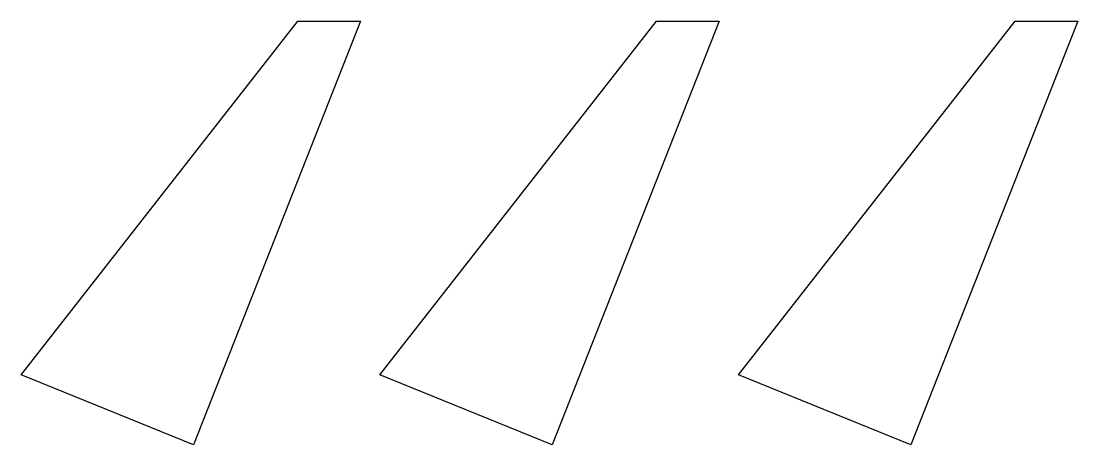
# Model space of a CAD drawing. Header units: millimetres. Extents: x 0 to 437, y -29 to 146.
import ezdxf

# ---------------------------------------------------------------- set-up
doc = ezdxf.new("R2010")
doc.units = ezdxf.units.MM

msp = doc.modelspace()

# ---------------------------------------------------------------- linework, layer by layer
at = {"layer": 'CORTE'}
for points in [[(0, 0), (114.52, 146.19), (140.43, 146.19), (71.34, -28.99)], [(148.43, 0), (262.95, 146.19), (288.86, 146.19), (219.76, -28.99)], [(296.86, 0), (411.38, 146.19), (437.29, 146.19), (368.19, -28.99)]]:
    msp.add_lwpolyline(points, close=True, dxfattribs=at)

doc.saveas('drawing.dxf')
